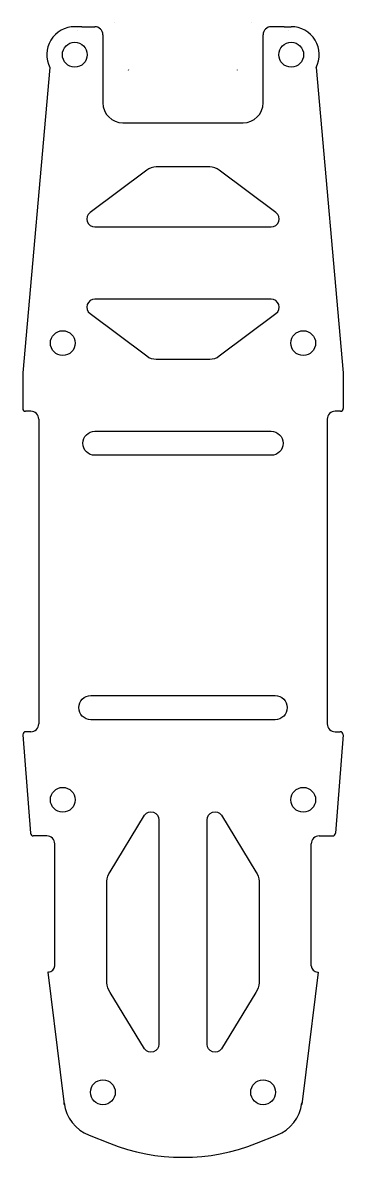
# Model space of a CAD drawing. Header units: millimetres. Extents: x -20 to 20, y -73 to 69.
import ezdxf

# ---------------------------------------------------------------- set-up
doc = ezdxf.new("R2010")
doc.units = ezdxf.units.MM
doc.layers.get('0').update_dxf_attribs({"linetype": 'CONTINUOUS'})

msp = doc.modelspace()

# ---------------------------------------------------------------- linework, layer by layer
for p, q in [((-12.63, 68), (-13.49, 68)), ((-12.63, 68), (-11, 68)), ((-8.5, 68.5), (-8.5, 68.5)), ((8.5, 68.5), (8.5, 68.5)), ((12.63, 68), (11, 68)), ((12.63, 68), (13.49, 68)), ((-13.13, 67.5), (-13.13, 67.5)), ((-10, 67), (-10, 58.5)), ((10, 58.5), (10, 67)), ((13.13, 67.5), (13.13, 67.5)), ((-16.61, 62.9), (-20, 24.8)), ((-6.8, 62.6), (-6.84, 62.55)), ((-6.8, 62.6), (-6.84, 62.55)), ((6.81, 62.59), (6.8, 62.6)), ((6.81, 62.59), (6.8, 62.6)), ((16.61, 62.9), (20, 24.8)), ((-7.5, 56), (-5, 56)), ((-6, 56), (6, 56)), ((5, 56), (7.5, 56)), ((-20, 25), (-20, 25)), ((-20, 24.8), (-20, 20.35)), ((20, 24.8), (20, 20.35)), ((-19, 20), (-19.65, 20)), ((19.65, 20), (19, 20)), ((-18, 19), (-18, -19)), ((18, 19), (18, -19)), ((-19.97, -20.38), (-19.03, -32.68)), ((-19, -20), (-19.62, -20)), ((19, -20), (19.62, -20)), ((19.97, -20.38), (19.03, -32.68)), ((-17, -33), (-18.68, -33)), ((17, -33), (18.68, -33)), ((-16, -49.2), (-16, -34)), ((16, -49.2), (16, -34)), ((-16.8, -50), (-16.88, -50)), ((-16.88, -50), (-15.31, -62.5)), ((16.88, -50), (15.31, -62.5)), ((16.8, -50), (16.88, -50)), ((-15.31, -62.5), (-14.81, -66.54)), ((15.31, -62.5), (14.81, -66.54)), ((-14.81, -66.54), (-14.83, -66.34)), ((14.81, -66.54), (14.83, -66.34)), ((-11.71, -70.37), (-9.19, -71.37)), ((9.19, -71.37), (11.71, -70.37))]:
    msp.add_line(p, q)
for points in [[(11.6, 44.8), (4.53, 50.1, 0.162278), (3.33, 50.5), (-3.33, 50.5, 0.162278), (-4.53, 50.1), (-11.6, 44.8, 0.720759), (-11, 43), (11, 43, 0.720759)], [(-11.6, 32.2), (-4.53, 26.9, 0.162278), (-3.33, 26.5), (3.33, 26.5, 0.162278), (4.53, 26.9), (11.6, 32.2, 0.720759), (11, 34), (-11, 34, 0.720759)], [(-11, 14.5, -1), (-11, 17.5), (11, 17.5, -1), (11, 14.5)], [(11.5, -18.5), (-11.5, -18.5, -1), (-11.5, -15.49), (11.5, -15.49, -1)], [(-3, -59, -0.720759), (-4.8, -59.6), (-9.1, -52.53, -0.162278), (-9.5, -51.33), (-9.5, -38.67, -0.162278), (-9.1, -37.47), (-4.8, -30.4, -0.720759), (-3, -31)], [(3, -31, -0.720759), (4.8, -30.4), (9.1, -37.47, -0.162278), (9.5, -38.67), (9.5, -51.33, -0.162278), (9.1, -52.53), (4.8, -59.6, -0.720759), (3, -59)]]:
    msp.add_lwpolyline(points, format="xyb", close=True)
for centre in [(-13.5, 64.5), (13.5, 64.5), (-15, 28.5), (15, 28.5), (-15, -28.5), (15, -28.5), (-10, -65), (10, -65)]:
    msp.add_circle(centre, 1.55)
for centre, radius, start, end in [((-13.5, 64.5), 3.5, 89.866, 207.2595), ((-11, 67), 1, 0, 90), ((-8.5, 67.5), 1, 89.8706, 90.1294), ((8.5, 67.5), 1, 89.8706, 90.1294), ((11.25, 67.25), 1.25, 180, 180), ((11, 67), 1, 90, 179.9999), ((13.5, 64.5), 3.5, -27.2595, 90.1344), ((-7.5, 58.5), 2.5, 180, 270), ((7.5, 58.5), 2.5, -90, 0), ((-19.65, 20.35), 0.35, 180, 270), ((-19, 19), 1, 0, 90), ((19, 19), 1, 90, 180), ((19.65, 20.35), 0.35, 270, 360), ((-19, -19), 1, -90, 0), ((19, -19), 1, 180, 270), ((-19.62, -20.35), 0.35, 90, 184.4005), ((19.62, -20.35), 0.35, -4.4005, 90), ((-18.68, -32.65), 0.35, 184.4005, 270), ((-17, -34), 1, 0, 90), ((17, -34), 1, 90, 180), ((18.68, -32.65), 0.35, 270, 355.5995), ((-16.8, -49.2), 0.8, -90, 0), ((16.8, -49.2), 0.8, 180, 270), ((-9.87, -65.72), 5, 187.1279, 248.4385), ((9.87, -65.72), 5, 291.5615, 352.8721), ((0, -48.12), 25, 248.4385, 291.5615)]:
    msp.add_arc(centre, radius, start, end)

doc.saveas('drawing.dxf')
